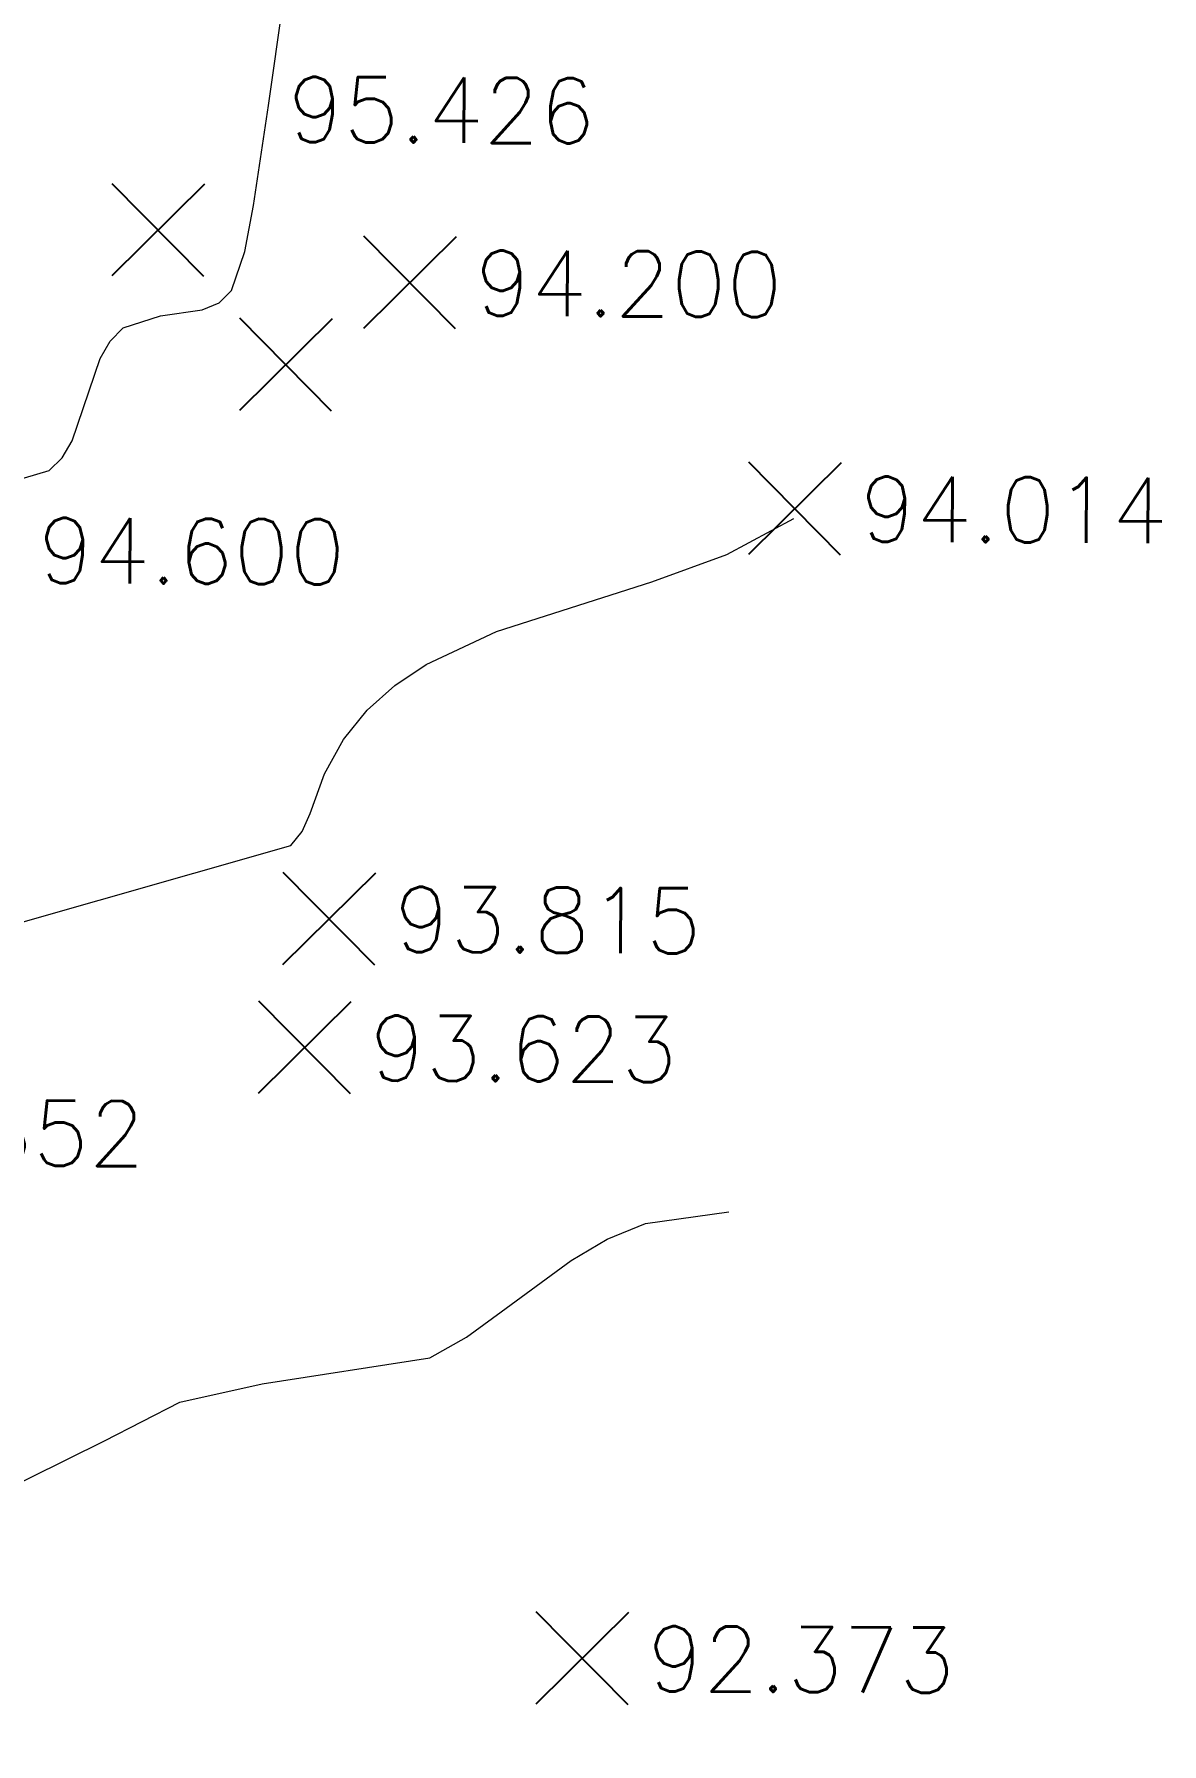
# Model space of a CAD drawing. Header units: inches. Extents: x -48 to 777, y -156 to 510.
# Drawn here: x 118.83 to 127.47, y 126.41 to 139.52 of the extents above; entities that cross this region are included whole.
import ezdxf

# ---------------------------------------------------------------- set-up
doc = ezdxf.new("R2010")
doc.units = ezdxf.units.IN
doc.header["$MEASUREMENT"] = 0
doc.set_wipeout_variables(frame=1)
doc.linetypes.add('ACAD_ISO10W100', pattern=[18, 12, -3, 0, -3])
doc.layers.add('A-LEVELS', color=139, linetype='Continuous', lineweight=20)
doc.layers.add('A-LIMIT LOT', color=235, linetype='ACAD_ISO10W100', lineweight=20)
doc.layers.add('pts pc', color=7, linetype='Continuous')
doc.styles.add('2mm', font='simplex.shx', dxfattribs={"height": 0.5})

# ---------------------------------------------------------------- blocks, each defined once
blk = doc.blocks.new('LOT 688  TOPOGRAPHIC PLAN')
at = {"layer": 'A-LEVELS', "color": 209, "linetype": 'Continuous'}
blk.add_lwpolyline([(-315965.78578, -27921.01778), (-315965.50124, -27920.93213), (-315965.40122, -27920.83568), (-315965.32625, -27920.70638), (-315965.10994, -27920.07493), (-315965.03499, -27919.94208), (-315964.93498, -27919.84067), (-315964.64819, -27919.74815), (-315964.32981, -27919.70178), (-315964.1978, -27919.64885), (-315964.10319, -27919.5527), (-315964.00156, -27919.25422), (-315963.93449, -27918.90155), (-315963.8199, -27918.13664), (-315963.70724, -27917.34545)], dxfattribs=at)
at = {"layer": 'A-LEVELS', "linetype": 'Continuous'}
for points in [[(-315965.86111, -27924.43959), (-315963.64868, -27923.80732), (-315963.56175, -27923.70132), (-315963.50045, -27923.56149), (-315963.39131, -27923.25966), (-315963.24646, -27922.99566), (-315963.0652, -27922.77123), (-315962.85234, -27922.58122), (-315962.61269, -27922.42054), (-315962.07225, -27922.16669), (-315960.88138, -27921.78576), (-315960.30785, -27921.57684), (-315959.79413, -27921.30027)], [(-315968.60238, -27930.99518), (-315967.41388, -27929.84415), (-315966.815, -27929.33098), (-315966.22398, -27928.93818), (-315965.07657, -27928.37038), (-315964.50003, -27928.07408), (-315963.87019, -27927.93479), (-315962.58428, -27927.73491), (-315962.3039, -27927.57611), (-315962.03632, -27927.38134), (-315961.50181, -27926.98885), (-315961.22346, -27926.82507), (-315960.93009, -27926.70555), (-315960.29313, -27926.61484)]]:
    blk.add_lwpolyline(points, dxfattribs=at)
at = {"layer": 'pts pc', "linetype": 'Continuous'}
for points in [[(-315964.31137, -27918.73908), (-315965.02215, -27919.44228)], [(-315964.31516, -27919.44607), (-315965.01836, -27918.73529)], [(-315962.3825, -27919.14142), (-315963.09328, -27919.84462)], [(-315962.38629, -27919.84841), (-315963.08949, -27919.13763)], [(-315963.33289, -27919.77034), (-315964.04367, -27920.47354)], [(-315963.33668, -27920.47733), (-315964.03988, -27919.76655)], [(-315959.43175, -27920.87427), (-315960.14253, -27921.57746)], [(-315959.43554, -27921.58125), (-315960.13874, -27920.87048)], [(-315963.00166, -27924.01917), (-315963.71244, -27924.72237)], [(-315963.00545, -27924.72616), (-315963.70865, -27924.01538)], [(-315963.18895, -27925.00518), (-315963.89973, -27925.70838)], [(-315963.19274, -27925.71217), (-315963.89594, -27925.00139)], [(-315961.06101, -27929.68666), (-315961.77179, -27930.38986)], [(-315961.0648, -27930.39365), (-315961.768, -27929.68287)]]:
    blk.add_lwpolyline(points, dxfattribs=at)
at = {"layer": 'pts pc', "color": 1, "char_height": 0.5, "attachment_point": 1, "rotation": 359.692852, "style": '2mm'}
for s, insert, width in [('\\Fsimplex.shx;\\W1.0000000000;\\T1.0000000000;\\o\\l95.426', (-315963.67157, -27917.91461), 3.0714286), ('\\Fsimplex.shx;\\W1.0000000000;\\T1.0000000000;\\o\\l94.200', (-315962.23656, -27919.24571), 3.0714286), ('\\Fsimplex.shx;\\W1.0000000000;\\T1.0000000000;\\o\\l94.014', (-315959.28581, -27920.97855), 2.9761905), ('\\Fsimplex.shx;\\W1.0000000000;\\T1.0000000000;\\o\\l94.600', (-315965.58697, -27921.29583), 3.0714286), ('\\Fsimplex.shx;\\W1.0000000000;\\T1.0000000000;\\o\\l93.815', (-315962.85572, -27924.12346), 2.9761905), ('\\Fsimplex.shx;\\W1.0000000000;\\T1.0000000000;\\o\\l93.623', (-315963.04301, -27925.10947), 3.0714286), ('\\Fsimplex.shx;\\W1.0000000000;\\T1.0000000000;\\o\\l93.652', (-315967.12452, -27925.7546), 3.0714286), ('\\Fsimplex.shx;\\W1.0000000000;\\T1.0000000000;\\o\\l92.373', (-315960.91507, -27929.79094), 3.0714286)]:
    blk.add_mtext(s, dxfattribs=dict(at, insert=insert, width=width))
at = {"linetype": 'Continuous'}
blk.add_wipeout([(-315996.80172, -27893.57917), (-315969.32038, -27896.23659), (-315969.32038, -27930.53073), (-315964.08799, -27936.87852), (-315964.6636, -27941.43051), (-315970.22923, -27937.16678), (-315985.1164, -27950.2257)], dxfattribs=at).dxf.layer = 'A-LIMIT LOT'

msp = doc.modelspace()

# ---------------------------------------------------------------- block references
at = {"layer": 'pts pc'}
msp.add_blockref('LOT 688  TOPOGRAPHIC PLAN', (316084.44716, 28057.10823), dxfattribs=at)

doc.saveas('drawing.dxf')
